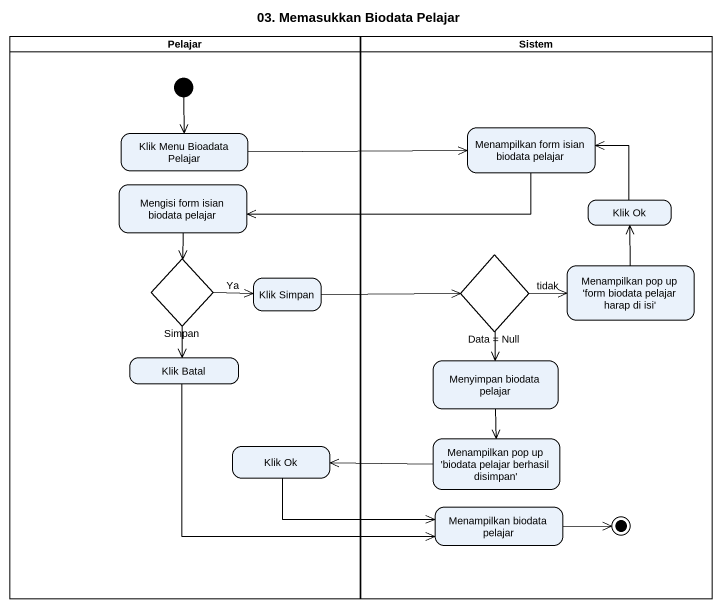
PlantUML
@startuml
title 03. Memasukkan Biodata Pelajar
hide empty description
state Pelajar <<partition>> {
  state "Klik Menu Bioadata Pelajar" as Klik_Menu_Bioadata_Pelajar
  state "Mengisi form isian biodata pelajar" as Mengisi_form_isian_biodata
  state Simpan <<choice>>
  state "Klik Simpan" as Klik_Simpan
  state "Klik Batal" as Klik_Batal
  state "Klik Ok" as Klik_Ok_2
  [*] --> Klik_Menu_Bioadata_Pelajar
}
state Sistem <<partition>> {
  state "Menampilkan form isian biodata pelajar" as Menampilkan_form_isian
  state "Klik Ok" as Klik_Ok
  state "Data = Null" as Data_Null <<choice>>
  state "Menampilkan pop up 'form biodata pelajar harap di isi'" as Menampilkan_pop_up_form
  state "Menyimpan biodata pelajar" as Menyimpan_biodata_pelajar
  state "Menampilkan pop up 'biodata pelajar berhasil disimpan'" as Menampilkan_pop_up_biodata
  state "Menampilkan biodata pelajar" as Menampilkan_biodata_pelajar
  Menampilkan_biodata_pelajar -right-> [*]
}
Klik_Menu_Bioadata_Pelajar -right-> Menampilkan_form_isian
Menampilkan_form_isian -left-> Mengisi_form_isian_biodata
Mengisi_form_isian_biodata --> Simpan
Klik_Ok -up-> Menampilkan_form_isian
Simpan -right-> Klik_Simpan : Ya
Simpan --> Klik_Batal
Data_Null -right-> Menampilkan_pop_up_form : tidak
Data_Null --> Menyimpan_biodata_pelajar
Menampilkan_pop_up_form -up-> Klik_Ok
Klik_Simpan -right-> Data_Null
Klik_Batal -right-> Menampilkan_biodata_pelajar
Menyimpan_biodata_pelajar --> Menampilkan_pop_up_biodata
Menampilkan_pop_up_biodata -left-> Klik_Ok_2
Klik_Ok_2 -right-> Menampilkan_biodata_pelajar
@enduml
